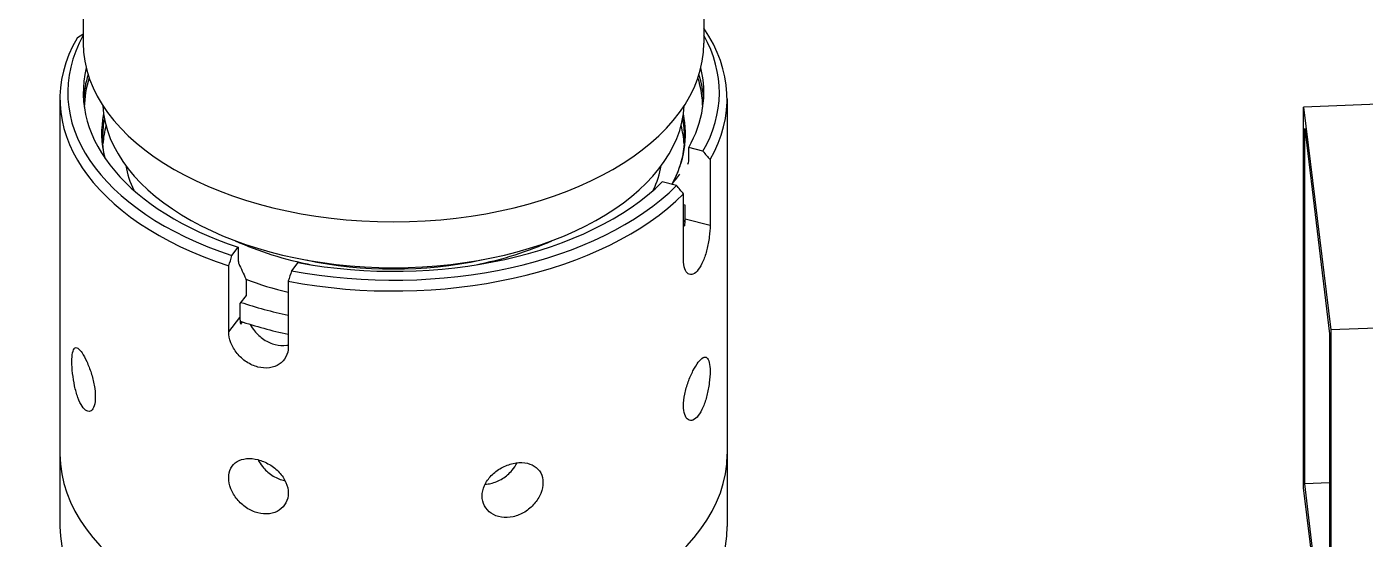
# Model space of a CAD drawing. Header units: millimetres. Extents: x 0 to 7722, y 0 to 5460.
# Drawn here: x 4738.1 to 4824.4, y 4081.8 to 4114.8 of the extents above; entities that cross this region are included whole.
import ezdxf

# ---------------------------------------------------------------- set-up
doc = ezdxf.new("R2010")
doc.units = ezdxf.units.MM
doc.header["$LTSCALE"] = 5
doc.layers.get('0').update_dxf_attribs({"linetype": 'CONTINUOUS'})

# ---------------------------------------------------------------- blocks, each defined once
blk = doc.blocks.new('RWFWFWEWEFWEFWEF')
for p, q in [((231.268, 530.472), (231.268, 479.504)), ((271.268, 530.472), (271.268, 479.504)), ((785.656, 494.555), (309.925, 475.378)), ((785.656, 480.123), (311.67, 461.016)), ((229.768, 475.907), (229.768, 453.015)), ((229.768, 475.907), (229.768, 448.355)), ((272.768, 475.907), (272.768, 453.015)), ((272.768, 475.907), (272.768, 448.355)), ((309.925, 475.378), (311.67, 461.016)), ((309.925, 450.851), (309.925, 475.378)), ((309.994, 451.094), (309.994, 473.986)), ((309.994, 473.986), (311.601, 460.773)), ((270.293, 471.891), (270.293, 472.762)), ((271.211, 472.527), (270.293, 472.762)), ((270.293, 471.891), (270.293, 472.762)), ((271.211, 472.527), (270.293, 472.762)), ((271.67, 472.001), (271.67, 467.749)), ((271.67, 472.001), (271.67, 467.749)), ((269.503, 470.317), (268.585, 470.553)), ((269.503, 470.317), (268.585, 470.553)), ((269.962, 465.54), (269.962, 469.791)), ((269.962, 465.54), (269.962, 469.791)), ((270.063, 469.061), (269.962, 469.086)), ((270.063, 469.061), (269.962, 469.086)), ((270.063, 468.161), (270.063, 469.061)), ((270.063, 468.161), (270.063, 469.061)), ((269.962, 467.74), (270.044, 467.719)), ((269.962, 467.74), (270.044, 467.719)), ((271.67, 467.749), (270.063, 468.161)), ((271.67, 467.749), (270.063, 468.161)), ((240.852, 465.815), (241.261, 466.343)), ((240.852, 465.815), (241.261, 466.343)), ((241.261, 466.343), (241.261, 465.472)), ((241.261, 466.343), (241.261, 465.472)), ((240.648, 460.89), (240.648, 465.141)), ((240.648, 460.89), (240.648, 465.141)), ((245.098, 465.36), (244.689, 464.831)), ((245.098, 465.36), (244.689, 464.831)), ((241.773, 464.144), (241.773, 463.244)), ((241.773, 464.144), (241.773, 463.244)), ((244.485, 464.158), (244.485, 459.907)), ((244.485, 464.158), (244.485, 459.907)), ((241.773, 463.244), (241.363, 462.715)), ((241.773, 463.244), (241.363, 462.715)), ((241.363, 462.715), (241.363, 461.816)), ((241.363, 462.715), (241.363, 461.816)), ((240.648, 460.89), (241.363, 461.816)), ((240.648, 460.89), (241.363, 461.816)), ((241.416, 461.389), (241.528, 461.534)), ((241.416, 461.389), (241.528, 461.534)), ((311.601, 460.773), (311.601, 437.882)), ((311.67, 461.016), (311.67, 436.49)), ((311.67, 436.49), (309.925, 450.851)), ((311.601, 451.159), (309.994, 451.094)), ((311.601, 437.882), (309.994, 451.094))]:
    blk.add_line(p, q)
for centre, major_axis, ratio, start_param, end_param in [((251.268, 475.907), (-21.5, 0), 0.575862, 5.96221, 7.337346), ((251.268, 475.907), (-21.5, 0), 0.575862, 5.96221, 7.337346), ((251.268, 476.315), (-21, 0), 0.575862, 5.973341, 7.335009), ((251.268, 476.315), (-21, 0), 0.575862, 5.973341, 7.335009), ((251.268, 476.315), (21, 0), 0.575862, 5.964547, 6.59303), ((251.268, 476.315), (21, 0), 0.575862, 5.964547, 6.59303), ((251.268, 475.907), (21.5, 0), 0.575862, 5.96221, 6.658936), ((251.268, 475.907), (21.5, 0), 0.575862, 5.96221, 6.658936), ((251.268, 479.504), (20, 0), 0.575862, 3.141593, 6.283185), ((251.268, 476.315), (-20, 0), 0.575862, 6.144319, 7.329982), ((251.268, 476.315), (-20, 0), 0.575862, 6.144319, 7.329982), ((251.268, 475.444), (-20, 0), 0.575862, 6.106004, 6.245341), ((251.268, 475.444), (-20, 0), 0.575862, 6.106004, 6.245341), ((251.268, 475.239), (-19.933, 0), 0.575862, 6.105563, 6.272233), ((251.268, 475.239), (-19.933, 0), 0.575862, 6.105563, 6.272233), ((251.268, 476.315), (20, 0), 0.575862, 5.969574, 6.422051), ((251.268, 476.315), (20, 0), 0.575862, 5.969574, 6.422051), ((251.268, 475.239), (19.933, 0), 0.575862, 0.010952, 0.177622), ((251.268, 475.239), (19.933, 0), 0.575862, 0.010952, 0.177622), ((251.268, 475.444), (20, 0), 0.575862, 0.037845, 0.177181), ((251.268, 475.444), (20, 0), 0.575862, 0.037845, 0.177181), ((251.268, 475.825), (-18.75, 0), 0.575862, 0.031825, 3.109768), ((251.268, 473.659), (-18.817, 0), 0.575862, 6.1652, 6.425635), ((251.268, 473.659), (-18.817, 0), 0.575862, 6.1652, 6.425635), ((251.268, 473.455), (-18.75, 0), 0.575862, 6.173211, 6.283185), ((251.268, 473.455), (-18.75, 0), 0.575862, 6.173211, 6.283185), ((251.268, 473.659), (18.817, 0), 0.575862, 5.976962, 6.401171), ((251.268, 473.659), (18.817, 0), 0.575862, 5.976962, 6.401171), ((251.268, 473.455), (18.75, 0), 0.575862, 0, 0.109975), ((251.268, 473.455), (18.75, 0), 0.575862, 0, 0.109975), ((251.268, 472.555), (-18.75, 0), 0.575862, 6.131166, 6.240917), ((251.268, 472.555), (-18.75, 0), 0.575862, 6.131166, 6.240917), ((251.268, 472.555), (18.75, 0), 0.575862, 0.042268, 0.152019), ((251.268, 472.555), (18.75, 0), 0.575862, 0.042268, 0.152019), ((251.268, 472.636), (-17.35, 0), 0.575862, 0.103679, 0.265475), ((251.268, 472.636), (17.35, 0), 0.575862, 6.01771, 6.179507), ((-5663.793, 5075.849), (5942.34, -4593.425), 0.746891, 6.280471, 6.280618), ((-5663.793, 5075.849), (5942.34, -4593.425), 0.746891, 6.280471, 6.280618), ((251.268, 475.239), (19.933, 0), 0.575862, 5.969928, 5.976819), ((251.268, 475.239), (19.933, 0), 0.575862, 5.969928, 5.976819), ((251.268, 476.315), (-21, 0), 0.575862, 1.252158, 2.62262), ((251.268, 476.315), (-21, 0), 0.575862, 1.252158, 2.62262), ((251.268, 476.315), (-20, 0), 0.575862, 1.257185, 2.617593), ((251.268, 476.315), (-20, 0), 0.575862, 1.257185, 2.617593), ((251.268, 475.907), (-21.5, 0), 0.575862, 1.249821, 2.624957), ((251.268, 475.907), (-21.5, 0), 0.575862, 1.249821, 2.624957), ((251.268, 471.328), (19.6, 0), 0.575862, 5.977938, 5.995535), ((251.268, 474.099), (16.317, 0), 0.575862, 4.037246, 4.385629), ((251.268, 474.099), (16.317, 0), 0.575862, 5.039149, 5.387532), ((2882.764, 6965.502), (-1864.995, -7275.49), 0.332472, 5.895217, 5.895515), ((2882.764, 6965.502), (-1864.995, -7275.49), 0.332472, 5.895217, 5.895515), ((251.268, 474.304), (16.25, 0), 0.575862, 4.358018, 5.06676), ((251.268, 472.636), (17.35, 0), 0.575862, 4.132194, 4.310719), ((251.268, 472.555), (19.6, 0), 0.575862, 4.186234, 4.359004), ((251.268, 471.328), (19.6, 0), 0.575862, 4.18356, 4.359004), ((251.268, 453.015), (21.5, 0), 0.575862, 3.141593, 6.283185), ((251.268, 448.355), (21.5, 0), 0.575862, 3.141593, 6.283185)]:
    blk.add_ellipse(centre, major_axis=major_axis, ratio=ratio, start_param=start_param, end_param=end_param)
for points in [[(231.268, 480.068), (231.134, 479.983), (231, 479.898), (230.866, 479.813)], [(231.268, 480.068), (231.134, 479.983), (231, 479.898), (230.866, 479.813)], [(271.211, 472.527), (271.364, 472.351), (271.517, 472.176), (271.67, 472.001)], [(271.211, 472.527), (271.364, 472.351), (271.517, 472.176), (271.67, 472.001)], [(269.962, 469.791), (269.809, 469.966), (269.656, 470.142), (269.503, 470.317)], [(269.962, 469.791), (269.809, 469.966), (269.656, 470.142), (269.503, 470.317)], [(270.044, 467.719), (270.057, 467.876), (270.063, 468.023), (270.063, 468.161)], [(270.044, 467.719), (270.057, 467.876), (270.063, 468.023), (270.063, 468.161)], [(240.648, 465.141), (240.716, 465.366), (240.784, 465.59), (240.852, 465.815)], [(240.648, 465.141), (240.716, 465.366), (240.784, 465.59), (240.852, 465.815)], [(244.689, 464.831), (244.621, 464.607), (244.553, 464.382), (244.485, 464.158)], [(244.689, 464.831), (244.621, 464.607), (244.553, 464.382), (244.485, 464.158)], [(241.363, 461.816), (241.363, 461.677), (241.381, 461.534), (241.416, 461.389)], [(241.363, 461.816), (241.363, 461.677), (241.381, 461.534), (241.416, 461.389)]]:
    blk.add_open_spline(points, degree=3)
for points, knots in [([(232.685, 472.058), (232.641, 472.238), (232.607, 472.419), (232.539, 472.884), (232.518, 473.169), (232.518, 473.455)], [6.2161837, 6.2161837, 6.2161837, 6.2161837, 6.2693102, 6.2693102, 6.3530719, 6.3530719, 6.3530719, 6.3530719]), ([(232.685, 472.058), (232.641, 472.238), (232.607, 472.419), (232.539, 472.884), (232.518, 473.169), (232.518, 473.455)], [6.2161837, 6.2161837, 6.2161837, 6.2161837, 6.2693102, 6.2693102, 6.3530719, 6.3530719, 6.3530719, 6.3530719]), ([(270.018, 473.455), (270.018, 473.246), (270.007, 473.037), (269.963, 472.619), (269.929, 472.411), (269.84, 471.994), (269.784, 471.787), (269.65, 471.372), (269.572, 471.166), (269.4, 470.771), (269.308, 470.581), (269.206, 470.393)], [3.2114793, 3.2114793, 3.2114793, 3.2114793, 3.2728418, 3.2728418, 3.3342044, 3.3342044, 3.3955669, 3.3955669, 3.4569295, 3.4569295, 3.5136878, 3.5136878, 3.5136878, 3.5136878]), ([(270.018, 473.455), (270.018, 473.246), (270.007, 473.037), (269.963, 472.619), (269.929, 472.411), (269.84, 471.994), (269.784, 471.787), (269.65, 471.372), (269.572, 471.166), (269.4, 470.771), (269.308, 470.581), (269.206, 470.393)], [3.2114793, 3.2114793, 3.2114793, 3.2114793, 3.2728418, 3.2728418, 3.3342044, 3.3342044, 3.3955669, 3.3955669, 3.4569295, 3.4569295, 3.5136878, 3.5136878, 3.5136878, 3.5136878]), ([(270.231, 471.702), (270.242, 471.716), (270.251, 471.73), (270.279, 471.785), (270.293, 471.84), (270.293, 471.891)], [0.27228705, 0.27228705, 0.27228705, 0.27228705, 0.27858115, 0.27858115, 0.2970599, 0.2970599, 0.2970599, 0.2970599]), ([(270.231, 471.702), (270.242, 471.716), (270.251, 471.73), (270.279, 471.785), (270.293, 471.84), (270.293, 471.891)], [0.27228705, 0.27228705, 0.27228705, 0.27228705, 0.27858115, 0.27858115, 0.2970599, 0.2970599, 0.2970599, 0.2970599]), ([(271.67, 467.749), (271.67, 467.534), (271.654, 467.275), (271.584, 466.734), (271.531, 466.453), (271.403, 465.946), (271.32, 465.687), (271.127, 465.235), (271.017, 465.042), (270.91, 464.904)], [-1.2665342, -1.2665342, -1.2665342, -1.2665342, -1.1873756, -1.1873756, -1.1082171, -1.1082171, -1.0290589, -1.0290589, -0.9499006, -0.9499006, -0.9499006, -0.9499006]), ([(271.67, 467.749), (271.67, 467.534), (271.654, 467.275), (271.584, 466.734), (271.531, 466.453), (271.403, 465.946), (271.32, 465.687), (271.127, 465.235), (271.017, 465.042), (270.91, 464.904)], [-1.2665342, -1.2665342, -1.2665342, -1.2665342, -1.1873756, -1.1873756, -1.1082171, -1.1082171, -1.0290589, -1.0290589, -0.9499006, -0.9499006, -0.9499006, -0.9499006]), ([(241.261, 465.472), (241.261, 465.422), (241.267, 465.37), (241.28, 465.324), (241.284, 465.313), (241.289, 465.303)], [0, 0, 0, 0, 0.01847875, 0.01847875, 0.02477285, 0.02477285, 0.02477285, 0.02477285]), ([(241.261, 465.472), (241.261, 465.422), (241.267, 465.37), (241.28, 465.324), (241.284, 465.313), (241.289, 465.303)], [0, 0, 0, 0, 0.01847875, 0.01847875, 0.02477285, 0.02477285, 0.02477285, 0.02477285]), ([(270.91, 464.904), (270.803, 464.765), (270.683, 464.661), (270.455, 464.569), (270.347, 464.58), (270.172, 464.695), (270.093, 464.806), (269.989, 465.12), (269.962, 465.324), (269.962, 465.54)], [-0.9499006, -0.9499006, -0.9499006, -0.9499006, -0.8707424, -0.8707424, -0.7915841, -0.7915841, -0.7124256, -0.7124256, -0.6332671, -0.6332671, -0.6332671, -0.6332671]), ([(270.91, 464.904), (270.803, 464.765), (270.683, 464.661), (270.455, 464.569), (270.347, 464.58), (270.172, 464.695), (270.093, 464.806), (269.989, 465.12), (269.962, 465.324), (269.962, 465.54)], [-0.9499006, -0.9499006, -0.9499006, -0.9499006, -0.8707424, -0.8707424, -0.7915841, -0.7915841, -0.7124256, -0.7124256, -0.6332671, -0.6332671, -0.6332671, -0.6332671]), ([(241.745, 464.313), (241.75, 464.303), (241.754, 464.292), (241.767, 464.246), (241.773, 464.195), (241.773, 464.144)], [-0.17331586, -0.17331586, -0.17331586, -0.17331586, -0.16701672, -0.16701672, -0.14854141, -0.14854141, -0.14854141, -0.14854141]), ([(241.745, 464.313), (241.75, 464.303), (241.754, 464.292), (241.767, 464.246), (241.773, 464.195), (241.773, 464.144)], [-0.17331586, -0.17331586, -0.17331586, -0.17331586, -0.16701672, -0.16701672, -0.14854141, -0.14854141, -0.14854141, -0.14854141]), ([(244.485, 459.907), (244.485, 459.691), (244.435, 459.47), (244.231, 459.087), (244.078, 458.925), (243.727, 458.694), (243.506, 458.61), (243.025, 458.546), (242.766, 458.566), (242.284, 458.689), (242.029, 458.801), (241.564, 459.108), (241.354, 459.302), (241.024, 459.708), (240.882, 459.946), (240.694, 460.429), (240.648, 460.675), (240.648, 460.89)], [-0.6332671, -0.6332671, -0.6332671, -0.6332671, -0.5541086, -0.5541086, -0.4749501, -0.4749501, -0.3957918, -0.3957918, -0.3166335, -0.3166335, -0.2374753, -0.2374753, -0.158317, -0.158317, -0.0791585, -0.0791585, 0, 0, 0, 0]), ([(244.485, 459.907), (244.485, 459.691), (244.435, 459.47), (244.231, 459.087), (244.078, 458.925), (243.727, 458.694), (243.506, 458.61), (243.025, 458.546), (242.766, 458.566), (242.284, 458.689), (242.029, 458.801), (241.564, 459.108), (241.354, 459.302), (241.024, 459.708), (240.882, 459.946), (240.694, 460.429), (240.648, 460.675), (240.648, 460.89)], [-0.6332671, -0.6332671, -0.6332671, -0.6332671, -0.5541086, -0.5541086, -0.4749501, -0.4749501, -0.3957918, -0.3957918, -0.3166335, -0.3166335, -0.2374753, -0.2374753, -0.158317, -0.158317, -0.0791585, -0.0791585, 0, 0, 0, 0]), ([(242.035, 461.372), (242.114, 461.225), (242.208, 461.083), (242.475, 460.752), (242.684, 460.556), (243.147, 460.248), (243.402, 460.136), (243.884, 460.012), (244.144, 459.993), (244.419, 460.031), (244.452, 460.036), (244.485, 460.043)], [0.1087555, 0.1087555, 0.1087555, 0.1087555, 0.1583515, 0.1583515, 0.2375269, 0.2375269, 0.3167022, 0.3167022, 0.3958775, 0.3958775, 0.4070166, 0.4070166, 0.4070166, 0.4070166]), ([(242.035, 461.372), (242.114, 461.225), (242.208, 461.083), (242.475, 460.752), (242.684, 460.556), (243.147, 460.248), (243.402, 460.136), (243.884, 460.012), (244.144, 459.993), (244.419, 460.031), (244.452, 460.036), (244.485, 460.043)], [0.1087555, 0.1087555, 0.1087555, 0.1087555, 0.1583515, 0.1583515, 0.2375269, 0.2375269, 0.3167022, 0.3167022, 0.3958775, 0.3958775, 0.4070166, 0.4070166, 0.4070166, 0.4070166]), ([(230.54, 458.966), (230.54, 459.182), (230.554, 459.382), (230.613, 459.686), (230.658, 459.789), (230.767, 459.888), (230.839, 459.891), (231.006, 459.784), (231.102, 459.674), (231.291, 459.391), (231.397, 459.197), (231.601, 458.748), (231.698, 458.492), (231.856, 457.992), (231.927, 457.715), (232.022, 457.181), (232.045, 456.924), (232.045, 456.708)], [0.6332671, 0.6332671, 0.6332671, 0.6332671, 0.7124256, 0.7124256, 0.7915841, 0.7915841, 0.8707424, 0.8707424, 0.9499006, 0.9499006, 1.0290589, 1.0290589, 1.1082171, 1.1082171, 1.1873756, 1.1873756, 1.2665342, 1.2665342, 1.2665342, 1.2665342]), ([(230.54, 458.966), (230.54, 459.182), (230.554, 459.382), (230.613, 459.686), (230.658, 459.789), (230.767, 459.888), (230.839, 459.891), (231.006, 459.784), (231.102, 459.674), (231.291, 459.391), (231.397, 459.197), (231.601, 458.748), (231.698, 458.492), (231.856, 457.992), (231.927, 457.715), (232.022, 457.181), (232.045, 456.924), (232.045, 456.708)], [0.6332671, 0.6332671, 0.6332671, 0.6332671, 0.7124256, 0.7124256, 0.7915841, 0.7915841, 0.8707424, 0.8707424, 0.9499006, 0.9499006, 1.0290589, 1.0290589, 1.1082171, 1.1082171, 1.1873756, 1.1873756, 1.2665342, 1.2665342, 1.2665342, 1.2665342]), ([(232.045, 456.708), (232.045, 456.492), (232.022, 456.29), (231.927, 455.978), (231.856, 455.869), (231.698, 455.759), (231.601, 455.751), (231.397, 455.85), (231.291, 455.957), (231.102, 456.241), (231.006, 456.436), (230.839, 456.894), (230.767, 457.155), (230.658, 457.666), (230.613, 457.949), (230.554, 458.491), (230.54, 458.75), (230.54, 458.966)], [0, 0, 0, 0, 0.0791585, 0.0791585, 0.158317, 0.158317, 0.2374753, 0.2374753, 0.3166335, 0.3166335, 0.3957918, 0.3957918, 0.4749501, 0.4749501, 0.5541086, 0.5541086, 0.6332671, 0.6332671, 0.6332671, 0.6332671]), ([(232.045, 456.708), (232.045, 456.492), (232.022, 456.29), (231.927, 455.978), (231.856, 455.869), (231.698, 455.759), (231.601, 455.751), (231.397, 455.85), (231.291, 455.957), (231.102, 456.241), (231.006, 456.436), (230.839, 456.894), (230.767, 457.155), (230.658, 457.666), (230.613, 457.949), (230.554, 458.491), (230.54, 458.75), (230.54, 458.966)], [0, 0, 0, 0, 0.0791585, 0.0791585, 0.158317, 0.158317, 0.2374753, 0.2374753, 0.3166335, 0.3166335, 0.3957918, 0.3957918, 0.4749501, 0.4749501, 0.5541086, 0.5541086, 0.6332671, 0.6332671, 0.6332671, 0.6332671]), ([(270.91, 458.935), (271.017, 459.074), (271.127, 459.18), (271.32, 459.282), (271.403, 459.277), (271.531, 459.175), (271.584, 459.07), (271.654, 458.764), (271.67, 458.563), (271.67, 458.347)], [0.9499006, 0.9499006, 0.9499006, 0.9499006, 1.0290589, 1.0290589, 1.1082171, 1.1082171, 1.1873756, 1.1873756, 1.2665342, 1.2665342, 1.2665342, 1.2665342]), ([(270.91, 458.935), (271.017, 459.074), (271.127, 459.18), (271.32, 459.282), (271.403, 459.277), (271.531, 459.175), (271.584, 459.07), (271.654, 458.764), (271.67, 458.563), (271.67, 458.347)], [0.9499006, 0.9499006, 0.9499006, 0.9499006, 1.0290589, 1.0290589, 1.1082171, 1.1082171, 1.1873756, 1.1873756, 1.2665342, 1.2665342, 1.2665342, 1.2665342]), ([(269.962, 456.138), (269.962, 456.354), (269.989, 456.61), (270.093, 457.141), (270.172, 457.416), (270.347, 457.911), (270.455, 458.164), (270.683, 458.607), (270.803, 458.797), (270.91, 458.935)], [0.6332671, 0.6332671, 0.6332671, 0.6332671, 0.7124256, 0.7124256, 0.7915841, 0.7915841, 0.8707424, 0.8707424, 0.9499006, 0.9499006, 0.9499006, 0.9499006]), ([(269.962, 456.138), (269.962, 456.354), (269.989, 456.61), (270.093, 457.141), (270.172, 457.416), (270.347, 457.911), (270.455, 458.164), (270.683, 458.607), (270.803, 458.797), (270.91, 458.935)], [0.6332671, 0.6332671, 0.6332671, 0.6332671, 0.7124256, 0.7124256, 0.7915841, 0.7915841, 0.8707424, 0.8707424, 0.9499006, 0.9499006, 0.9499006, 0.9499006]), ([(271.67, 458.347), (271.67, 458.132), (271.654, 457.873), (271.584, 457.332), (271.531, 457.051), (271.403, 456.544), (271.32, 456.285), (271.127, 455.833), (271.017, 455.641), (270.91, 455.502)], [0, 0, 0, 0, 0.0791585, 0.0791585, 0.158317, 0.158317, 0.2374753, 0.2374753, 0.3166335, 0.3166335, 0.3166335, 0.3166335]), ([(271.67, 458.347), (271.67, 458.132), (271.654, 457.873), (271.584, 457.332), (271.531, 457.051), (271.403, 456.544), (271.32, 456.285), (271.127, 455.833), (271.017, 455.641), (270.91, 455.502)], [0, 0, 0, 0, 0.0791585, 0.0791585, 0.158317, 0.158317, 0.2374753, 0.2374753, 0.3166335, 0.3166335, 0.3166335, 0.3166335]), ([(270.91, 455.502), (270.803, 455.363), (270.683, 455.259), (270.455, 455.167), (270.347, 455.178), (270.172, 455.293), (270.093, 455.404), (269.989, 455.719), (269.962, 455.922), (269.962, 456.138)], [0.3166335, 0.3166335, 0.3166335, 0.3166335, 0.3957918, 0.3957918, 0.4749501, 0.4749501, 0.5541086, 0.5541086, 0.6332671, 0.6332671, 0.6332671, 0.6332671]), ([(270.91, 455.502), (270.803, 455.363), (270.683, 455.259), (270.455, 455.167), (270.347, 455.178), (270.172, 455.293), (270.093, 455.404), (269.989, 455.719), (269.962, 455.922), (269.962, 456.138)], [0.3166335, 0.3166335, 0.3166335, 0.3166335, 0.3957918, 0.3957918, 0.4749501, 0.4749501, 0.5541086, 0.5541086, 0.6332671, 0.6332671, 0.6332671, 0.6332671]), ([(240.648, 451.488), (240.648, 451.704), (240.694, 451.919), (240.882, 452.282), (241.024, 452.429), (241.354, 452.633), (241.564, 452.703), (242.029, 452.747), (242.284, 452.721), (242.766, 452.598), (243.025, 452.491), (243.506, 452.205), (243.727, 452.025), (244.078, 451.647), (244.231, 451.423), (244.435, 450.96), (244.485, 450.721), (244.485, 450.505)], [0.6332671, 0.6332671, 0.6332671, 0.6332671, 0.7124256, 0.7124256, 0.7915841, 0.7915841, 0.8707424, 0.8707424, 0.9499006, 0.9499006, 1.0290589, 1.0290589, 1.1082171, 1.1082171, 1.1873756, 1.1873756, 1.2665342, 1.2665342, 1.2665342, 1.2665342]), ([(240.648, 451.488), (240.648, 451.704), (240.694, 451.919), (240.882, 452.282), (241.024, 452.429), (241.354, 452.633), (241.564, 452.703), (242.029, 452.747), (242.284, 452.721), (242.766, 452.598), (243.025, 452.491), (243.506, 452.205), (243.727, 452.025), (244.078, 451.647), (244.231, 451.423), (244.435, 450.96), (244.485, 450.721), (244.485, 450.505)], [0.6332671, 0.6332671, 0.6332671, 0.6332671, 0.7124256, 0.7124256, 0.7915841, 0.7915841, 0.8707424, 0.8707424, 0.9499006, 0.9499006, 1.0290589, 1.0290589, 1.1082171, 1.1082171, 1.1873756, 1.1873756, 1.2665342, 1.2665342, 1.2665342, 1.2665342]), ([(242.532, 452.658), (242.613, 452.5), (242.712, 452.349), (242.984, 452.01), (243.193, 451.813), (243.656, 451.504), (243.91, 451.392), (244.194, 451.319), (244.237, 451.31), (244.281, 451.301)], [-0.5276341, -0.5276341, -0.5276341, -0.5276341, -0.4751165, -0.4751165, -0.3959306, -0.3959306, -0.3167447, -0.3167447, -0.3027713, -0.3027713, -0.3027713, -0.3027713]), ([(242.532, 452.658), (242.613, 452.5), (242.712, 452.349), (242.984, 452.01), (243.193, 451.813), (243.656, 451.504), (243.91, 451.392), (244.194, 451.319), (244.237, 451.31), (244.281, 451.301)], [-0.5276341, -0.5276341, -0.5276341, -0.5276341, -0.4751165, -0.4751165, -0.3959306, -0.3959306, -0.3167447, -0.3167447, -0.3027713, -0.3027713, -0.3027713, -0.3027713]), ([(256.977, 450.317), (256.977, 450.533), (257.028, 450.771), (257.236, 451.228), (257.391, 451.446), (257.749, 451.814), (257.974, 451.988), (258.464, 452.259), (258.728, 452.358), (259.221, 452.467), (259.482, 452.484), (259.958, 452.426), (260.173, 452.35), (260.512, 452.136), (260.658, 451.984), (260.851, 451.616), (260.898, 451.4), (260.898, 451.184)], [0.6332671, 0.6332671, 0.6332671, 0.6332671, 0.7124256, 0.7124256, 0.7915841, 0.7915841, 0.8707424, 0.8707424, 0.9499006, 0.9499006, 1.0290589, 1.0290589, 1.1082171, 1.1082171, 1.1873756, 1.1873756, 1.2665342, 1.2665342, 1.2665342, 1.2665342]), ([(256.977, 450.317), (256.977, 450.533), (257.028, 450.771), (257.236, 451.228), (257.391, 451.446), (257.749, 451.814), (257.974, 451.988), (258.464, 452.259), (258.728, 452.358), (259.221, 452.467), (259.482, 452.484), (259.958, 452.426), (260.173, 452.35), (260.512, 452.136), (260.658, 451.984), (260.851, 451.616), (260.898, 451.4), (260.898, 451.184)], [0.6332671, 0.6332671, 0.6332671, 0.6332671, 0.7124256, 0.7124256, 0.7915841, 0.7915841, 0.8707424, 0.8707424, 0.9499006, 0.9499006, 1.0290589, 1.0290589, 1.1082171, 1.1082171, 1.1873756, 1.1873756, 1.2665342, 1.2665342, 1.2665342, 1.2665342]), ([(257.171, 451.081), (257.296, 451.086), (257.421, 451.102), (257.787, 451.183), (258.048, 451.288), (258.522, 451.583), (258.736, 451.773), (259.027, 452.118), (259.138, 452.283), (259.226, 452.455)], [-0.3553917, -0.3553917, -0.3553917, -0.3553917, -0.3167447, -0.3167447, -0.2375588, -0.2375588, -0.1583729, -0.1583729, -0.1005028, -0.1005028, -0.1005028, -0.1005028]), ([(257.171, 451.081), (257.296, 451.086), (257.421, 451.102), (257.787, 451.183), (258.048, 451.288), (258.522, 451.583), (258.736, 451.773), (259.027, 452.118), (259.138, 452.283), (259.226, 452.455)], [-0.3553917, -0.3553917, -0.3553917, -0.3553917, -0.3167447, -0.3167447, -0.2375588, -0.2375588, -0.1583729, -0.1583729, -0.1005028, -0.1005028, -0.1005028, -0.1005028]), ([(244.485, 450.505), (244.485, 450.289), (244.435, 450.069), (244.231, 449.686), (244.078, 449.523), (243.727, 449.292), (243.506, 449.208), (243.025, 449.144), (242.766, 449.164), (242.284, 449.288), (242.029, 449.399), (241.564, 449.706), (241.354, 449.901), (241.024, 450.306), (240.882, 450.544), (240.694, 451.028), (240.648, 451.273), (240.648, 451.488)], [0, 0, 0, 0, 0.0791585, 0.0791585, 0.158317, 0.158317, 0.2374753, 0.2374753, 0.3166335, 0.3166335, 0.3957918, 0.3957918, 0.4749501, 0.4749501, 0.5541086, 0.5541086, 0.6332671, 0.6332671, 0.6332671, 0.6332671]), ([(244.485, 450.505), (244.485, 450.289), (244.435, 450.069), (244.231, 449.686), (244.078, 449.523), (243.727, 449.292), (243.506, 449.208), (243.025, 449.144), (242.766, 449.164), (242.284, 449.288), (242.029, 449.399), (241.564, 449.706), (241.354, 449.901), (241.024, 450.306), (240.882, 450.544), (240.694, 451.028), (240.648, 451.273), (240.648, 451.488)], [0, 0, 0, 0, 0.0791585, 0.0791585, 0.158317, 0.158317, 0.2374753, 0.2374753, 0.3166335, 0.3166335, 0.3957918, 0.3957918, 0.4749501, 0.4749501, 0.5541086, 0.5541086, 0.6332671, 0.6332671, 0.6332671, 0.6332671]), ([(260.898, 451.184), (260.898, 450.968), (260.851, 450.724), (260.658, 450.247), (260.512, 450.013), (260.173, 449.618), (259.958, 449.429), (259.482, 449.137), (259.221, 449.033), (258.728, 448.924), (258.464, 448.912), (257.974, 448.991), (257.749, 449.082), (257.391, 449.323), (257.236, 449.49), (257.028, 449.879), (256.977, 450.101), (256.977, 450.317)], [0, 0, 0, 0, 0.0791585, 0.0791585, 0.158317, 0.158317, 0.2374753, 0.2374753, 0.3166335, 0.3166335, 0.3957918, 0.3957918, 0.4749501, 0.4749501, 0.5541086, 0.5541086, 0.6332671, 0.6332671, 0.6332671, 0.6332671]), ([(260.898, 451.184), (260.898, 450.968), (260.851, 450.724), (260.658, 450.247), (260.512, 450.013), (260.173, 449.618), (259.958, 449.429), (259.482, 449.137), (259.221, 449.033), (258.728, 448.924), (258.464, 448.912), (257.974, 448.991), (257.749, 449.082), (257.391, 449.323), (257.236, 449.49), (257.028, 449.879), (256.977, 450.101), (256.977, 450.317)], [0, 0, 0, 0, 0.0791585, 0.0791585, 0.158317, 0.158317, 0.2374753, 0.2374753, 0.3166335, 0.3166335, 0.3957918, 0.3957918, 0.4749501, 0.4749501, 0.5541086, 0.5541086, 0.6332671, 0.6332671, 0.6332671, 0.6332671])]:
    blk.add_open_spline(points, degree=3, knots=knots)

msp = doc.modelspace()

# ---------------------------------------------------------------- block references
msp.add_blockref('RWFWFWEWEFWEFWEF', (4510.5, 3634.26))

doc.saveas('drawing.dxf')
